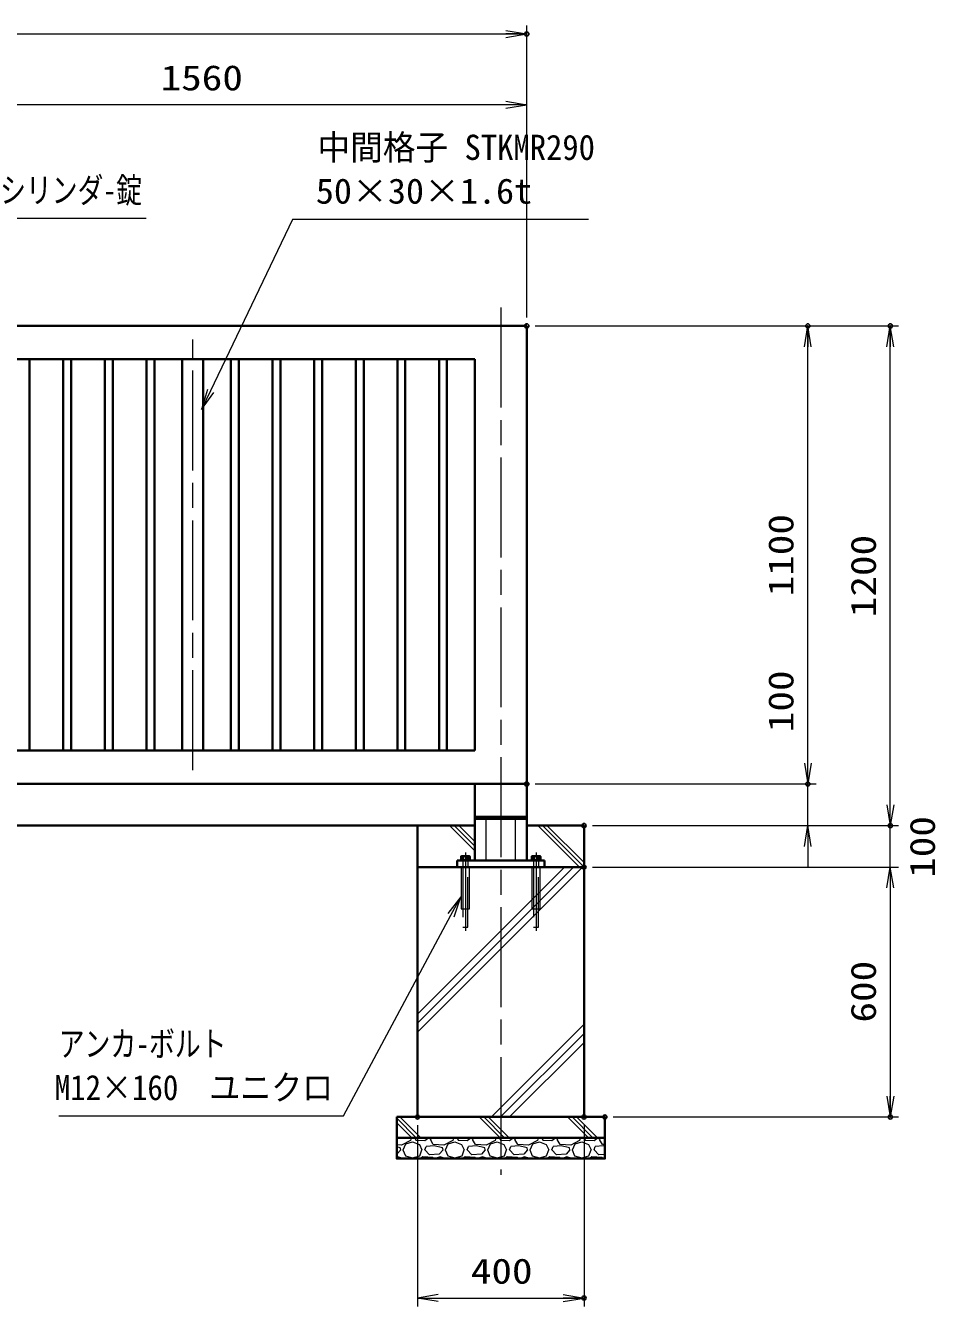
# Model space of a CAD drawing. Units: millimetres at full size. Extents: x -5940 to 5940, y -4200 to 4200.
# Drawn here: x -1335 to 850, y -2583 to 493 of the extents above; entities that cross this region are included whole.
import ezdxf
from ezdxf.enums import TextEntityAlignment as Align

# ---------------------------------------------------------------- set-up
doc = ezdxf.new("R2010")
doc.units = ezdxf.units.MM
doc.header["$LTSCALE"] = 20
doc.header["$PDMODE"] = 32
doc.header["$PDSIZE"] = 10
doc.linetypes.add('DASHED', pattern=[7.5, 6, -1.5])
doc.linetypes.add('USER1', pattern=[18, 12, -1.5, 3, -1.5])
for name, color, linetype, lineweight in [('0-1_外形線', 7, 'Continuous', 35), ('0-2_隠れ線', 140, 'DASHED', 18), ('0-3_軸線', 200, 'USER1', 15), ('0-5_細線', 2, 'Continuous', 35), ('0-6_寸法線', 4, 'Continuous', 18), ('0-7_0', 7, 'Continuous', 18), ('0-F_ハッチング', 253, 'Continuous', 13)]:
    doc.layers.add(name, color=color, linetype=linetype, lineweight=lineweight)
doc.layers.add('0-8_Defpoints', color=7, linetype='Continuous')
doc.styles.add('ＭＳ ゴシック', font='')
doc.styles.get('ＭＳ ゴシック').set_extended_font_data('MS Gothic')

# ---------------------------------------------------------------- blocks, each defined once
blk = doc.blocks.new('_Open')
at = {"layer": '0-7_0'}
blk.add_line((-20, 3.333), (0, 0), dxfattribs=at)
blk.add_lwpolyline([(-20, -3.333), (0, 0), (-20, 0)], dxfattribs=at)
blk = doc.blocks.new('PROFSP005ACXU6')
at = {"layer": '0-1_外形線'}
for p, q in [((12, 166), (12, 0)), ((199.9, 103.9), (12, 103.9)), ((12, -166), (12, 0)), ((216, 0), (216, 180)), ((199.9, -103.9), (12, -103.9))]:
    blk.add_line(p, q, dxfattribs=at)
for points in [[(108, 207.8), (12, 207.8), (12, 166), (0, 166), (0, 0)], [(108, -207.8), (12, -207.8), (12, -166), (0, -166), (0, 0)], [(216, 180), (199.9, 207.8), (108, 207.8)], [(216, 0), (216, -180), (199.9, -207.8), (108, -207.8)]]:
    blk.add_lwpolyline(points, dxfattribs=at)
for centre, radius, start, end in [((124, 155.9), 92, 325.61587, 34.38413), ((-127.9, 0), 343.9, 342.41211, 17.58789), ((124, -155.9), 92, 325.61587, 34.38413)]:
    blk.add_arc(centre, radius, start, end, dxfattribs=at)
blk = doc.blocks.new('A$C7A822601')
at = {"layer": '0-7_0', "rotation": 90}
blk.add_blockref('PROFSP005ACXU6', (0, 0), dxfattribs=at)
blk = doc.blocks.new('S24')
at = {"layer": '0-6_寸法線'}
for points in [[(-14345438.8, 58507488.8), (-14353591.6, 58507488.8), (-14356970.8, 58498866.8), (-14357335.7, 58497935.8)], [(-14357126, 58498927.6), (-14357335.7, 58497935.8), (-14356815.6, 58498806)]]:
    blk.add_lwpolyline(points, dxfattribs=at)
at = {"layer": '0-6_寸法線', "color": 254, "style": 'ＭＳ ゴシック', "width": 0.75}
blk.add_text('シリンダ-錠', height=1212, dxfattribs=at).set_placement((-14352456.4, 58507885.7), align=Align.BOTTOM_LEFT)
blk = doc.blocks.new('S25')
at = {"layer": '0-6_寸法線'}
for points in [[(-14324184.5, 58507448.3), (-14338404.5, 58507448.3), (-14342343.4, 58499217.1), (-14342775.1, 58498315)], [(-14342493.7, 58499289), (-14342775.1, 58498315), (-14342193.1, 58499145.1)]]:
    blk.add_lwpolyline(points, dxfattribs=at)
at = {"layer": '0-6_寸法線', "color": 254, "style": 'ＭＳ ゴシック'}
for s, width, p in [('中間格子 STKMR290', 0.95, (-14337211.7, 58509945.1)), ('50×30×1.6t', 1.05, (-14337288.5, 58507845.1))]:
    blk.add_text(s, height=1212, dxfattribs=dict(at, width=width)).set_placement(p, align=Align.BOTTOM_LEFT)
blk = doc.blocks.new('S30')
at = {"layer": '0-6_寸法線'}
for points in [[(-14349640.5, 58464385.2), (-14335958.1, 58464385.2), (-14330797.3, 58474030.3), (-14330325.5, 58474912.1)], [(-14330650.3, 58473951.7), (-14330325.5, 58474912.1), (-14330944.2, 58474109)]]:
    blk.add_lwpolyline(points, dxfattribs=at)
at = {"layer": '0-6_寸法線', "color": 254, "style": 'ＭＳ ゴシック'}
for s, width, p in [('アンカ-ボルト', 0.75, (-14349640.5, 58466882)), ('M12×160\u3000ユニクロ', 0.9, (-14349832.5, 58464782))]:
    blk.add_text(s, height=1212, dxfattribs=dict(at, width=width)).set_placement(p, align=Align.BOTTOM_LEFT)

msp = doc.modelspace()

# ---------------------------------------------------------------- linework, layer by layer
at = {"layer": '0-1_外形線'}
for p, q in [((-1691.54, -228.48), (-131.54, -228.48)), ((-131.54, -228.48), (-131.54, -1328.48)), ((-1611.54, -308.48), (-256.54, -308.48)), ((-1325.79, -308.48), (-1325.79, -1248.48)), ((-1244.79, -308.48), (-1244.79, -1248.48)), ((-1225.79, -308.48), (-1225.79, -1248.48)), ((-1144.79, -308.48), (-1144.79, -1248.48)), ((-1125.79, -308.48), (-1125.79, -1248.48)), ((-1044.79, -308.48), (-1044.79, -1248.48)), ((-1025.79, -308.48), (-1025.79, -1248.48)), ((-959.04, -1248.48), (-959.04, -308.48)), ((-909.04, -308.48), (-909.04, -1248.48)), ((-842.29, -308.48), (-842.29, -1248.48)), ((-823.29, -308.48), (-823.29, -1248.48)), ((-742.29, -308.48), (-742.29, -1248.48)), ((-723.29, -308.48), (-723.29, -1248.48)), ((-642.29, -308.48), (-642.29, -1248.48)), ((-623.29, -308.48), (-623.29, -1248.48)), ((-542.29, -308.48), (-542.29, -1248.48)), ((-523.29, -308.48), (-523.29, -1248.48)), ((-442.29, -308.48), (-442.29, -1248.48)), ((-423.29, -308.48), (-423.29, -1248.48)), ((-342.29, -308.48), (-342.29, -1248.48)), ((-323.29, -308.48), (-323.29, -1248.48)), ((-256.54, -308.48), (-256.54, -1248.48)), ((-256.54, -1248.48), (-1611.54, -1248.48)), ((-131.54, -1328.48), (-1691.54, -1328.48)), ((-256.54, -1328.48), (-256.54, -1512.48)), ((-131.54, -1328.48), (-131.54, -1512.48)), ((-131.54, -1407.48), (-256.54, -1407.48)), ((-256.54, -1412.48), (-131.54, -1412.48)), ((-229.04, -1407.48), (-229.04, -1412.48)), ((-159.04, -1407.48), (-159.04, -1412.48)), ((-2994.04, -1428.48), (-256.54, -1428.48)), ((-131.54, -1428.48), (5.96, -1428.48)), ((-89.04, -1512.48), (-299.04, -1512.48)), ((-299.04, -1512.48), (-299.04, -1528.48)), ((-299.04, -1528.48), (-89.04, -1528.48)), ((-89.04, -1512.48), (-89.04, -1528.48))]:
    msp.add_line(p, q, dxfattribs=at)
msp.add_lwpolyline([(-256.54, -1428.48), (-394.04, -1428.48), (-394.04, -1528.48), (5.96, -1528.48), (5.96, -1428.48), (-131.54, -1428.48)], dxfattribs=at)
for points in [[(-394.04, -1528.48), (5.96, -1528.48), (5.96, -2128.48), (-394.04, -2128.48)], [(-444.04, -2128.48), (55.96, -2128.48), (55.96, -2178.48), (-444.04, -2178.48)], [(55.96, -2178.48), (-444.04, -2178.48), (-444.04, -2228.48), (55.96, -2228.48)]]:
    msp.add_lwpolyline(points, close=True, dxfattribs=at)
at = {"layer": '0-2_隠れ線'}
for p, q in [((-229.04, -1512.48), (-229.04, -1412.48)), ((-159.04, -1512.48), (-159.04, -1412.48)), ((-285.04, -1512.48), (-285.04, -1528.48)), ((-285.04, -1528.48), (-285.04, -1672.48)), ((-273.04, -1512.48), (-273.04, -1528.48)), ((-273.04, -1672.48), (-273.04, -1528.48)), ((-119.04, -1528.48), (-119.04, -1628.48)), ((-115.04, -1512.48), (-115.04, -1528.48)), ((-103.04, -1512.48), (-103.04, -1528.48)), ((-103.04, -1672.48), (-103.04, -1528.48)), ((-99.04, -1628.48), (-99.04, -1528.48)), ((-119.04, -1628.48), (-99.04, -1628.48)), ((-285.04, -1672.48), (-273.04, -1672.48))]:
    msp.add_line(p, q, dxfattribs=at)
for points in [[(-289.04, -1528.48), (-289.04, -1628.48), (-269.04, -1628.48), (-269.04, -1528.48)], [(-115.04, -1528.48), (-115.04, -1672.48), (-103.04, -1672.48)]]:
    msp.add_lwpolyline(points, dxfattribs=at)
at = {"layer": '0-3_軸線'}
for p, q in [((-194.04, -184.56), (-194.04, -2267.84)), ((-934.04, -1295.48), (-934.04, -261.48)), ((-279.04, -1493.14), (-279.04, -1681.02)), ((-109.04, -1493.14), (-109.04, -1681.02))]:
    msp.add_line(p, q, dxfattribs=at)
at = {"layer": '0-6_寸法線'}
for p, q in [((-131.54, -208.48), (-131.54, 492.78)), ((-3256.54, 472.78), (-131.54, 472.78)), ((-131.54, -208.48), (-131.54, 322.78)), ((-131.54, 302.78), (-1691.54, 302.78)), ((-111.54, -228.48), (563.45, -228.48)), ((-111.54, -228.48), (761.54, -228.48)), ((543.45, -1328.48), (543.45, -228.48)), ((741.54, -1428.48), (741.54, -228.48)), ((543.45, -1278.48), (543.45, -1228.48)), ((-111.54, -1328.48), (563.45, -1328.48)), ((-111.54, -1328.48), (563.45, -1328.48)), ((543.45, -1428.48), (543.45, -1328.48)), ((741.54, -1378.48), (741.54, -1328.48)), ((25.96, -1428.48), (563.45, -1428.48)), ((25.96, -1428.48), (761.54, -1428.48)), ((25.96, -1428.48), (761.54, -1428.48)), ((741.54, -1528.48), (741.54, -1428.48)), ((543.45, -1478.48), (543.45, -1528.48)), ((25.96, -1528.48), (761.54, -1528.48)), ((25.96, -1528.48), (761.54, -1528.48)), ((741.54, -1528.48), (741.54, -2128.48)), ((741.54, -1578.48), (741.54, -1628.48)), ((-394.04, -2148.48), (-394.04, -2583.41)), ((5.96, -2148.48), (5.96, -2583.41)), ((75.96, -2128.48), (761.54, -2128.48)), ((-394.04, -2563.41), (5.96, -2563.41))]:
    msp.add_line(p, q, dxfattribs=at)
at = {"layer": '0-8_Defpoints'}
for p in [(-131.54, 472.78), (-131.54, -228.48), (-131.54, -228.48), (543.45, -228.48), (741.54, -228.48), (-131.54, -1328.48), (543.45, -1328.48), (5.96, -1428.48), (741.54, -1428.48), (5.96, -1528.48), (-394.04, -2128.48), (5.96, -2128.48), (55.96, -2128.48), (741.54, -2128.48), (5.96, -2563.41)]:
    msp.add_point(p, dxfattribs=at)
at = {"layer": '0-F_ハッチング'}
for p, q in [((-256.54, -1488.86), (-316.91, -1428.48)), ((-256.54, -1477.98), (-306.04, -1428.48)), ((-256.54, -1467.11), (-295.16, -1428.48)), ((-4.78, -1528.48), (-104.78, -1428.48)), ((5.96, -1528.35), (-93.91, -1428.48)), ((5.96, -1517.48), (-83.03, -1428.48)), ((-394.04, -1881.62), (-40.9, -1528.48)), ((-394.04, -1903.37), (-19.15, -1528.48)), ((-394.04, -1925.12), (2.6, -1528.48)), ((-216.63, -2128.48), (5.96, -1905.89)), ((-194.88, -2128.48), (5.96, -1927.64)), ((-173.13, -2128.48), (5.96, -1949.39)), ((-397.09, -2178.48), (-444.04, -2131.53)), ((-407.96, -2178.48), (-444.04, -2142.41)), ((-386.21, -2178.48), (-436.21, -2128.48)), ((-195.83, -2178.48), (-245.83, -2128.48)), ((-184.96, -2178.48), (-234.96, -2128.48)), ((-174.08, -2178.48), (-224.08, -2128.48)), ((16.3, -2178.48), (-33.7, -2128.48)), ((27.18, -2178.48), (-22.82, -2128.48)), ((38.05, -2178.48), (-11.95, -2128.48)), ((-409.03, -2178.48), (-410.96, -2185.24)), ((-400.18, -2178.48), (-397.76, -2184.23)), ((-376.42, -2185.24), (-367.67, -2178.48)), ((-363.21, -2182.2), (-359.87, -2178.48)), ((-356.1, -2194.39), (-363.21, -2182.2)), ((-307.43, -2178.48), (-309.36, -2185.24)), ((-298.58, -2178.48), (-296.16, -2184.23)), ((-274.82, -2185.24), (-266.07, -2178.48)), ((-261.61, -2182.2), (-258.27, -2178.48)), ((-254.5, -2194.39), (-261.61, -2182.2)), ((-205.83, -2178.48), (-207.76, -2185.24)), ((-196.98, -2178.48), (-194.56, -2184.23)), ((-173.22, -2185.24), (-164.47, -2178.48)), ((-160.01, -2182.2), (-156.67, -2178.48)), ((-152.9, -2194.39), (-160.01, -2182.2)), ((-104.23, -2178.48), (-106.16, -2185.24)), ((-95.38, -2178.48), (-92.96, -2184.23)), ((-71.62, -2185.24), (-62.87, -2178.48)), ((-58.41, -2182.2), (-55.07, -2178.48)), ((-51.3, -2194.39), (-58.41, -2182.2)), ((-2.63, -2178.48), (-4.56, -2185.24)), ((6.22, -2178.48), (8.64, -2184.23)), ((29.98, -2185.24), (38.73, -2178.48)), ((43.19, -2182.2), (46.53, -2178.48)), ((50.3, -2194.39), (43.19, -2182.2)), ((-432.3, -2196.42), (-444.04, -2195.48)), ((-435.35, -2202.52), (-444.04, -2200.34)), ((-434.33, -2207.6), (-443.48, -2217.76)), ((-434.33, -2207.6), (-435.35, -2202.52)), ((-410.96, -2185.24), (-432.3, -2196.42)), ((-429.25, -2207.6), (-423.16, -2221.82)), ((-428.24, -2207.6), (-422.14, -2193.37)), ((-422.14, -2193.37), (-405.88, -2188.29)), ((-405.88, -2188.29), (-389.63, -2194.39)), ((-397.76, -2184.23), (-376.42, -2185.24)), ((-389.63, -2194.39), (-383.53, -2207.6)), ((-388.61, -2221.82), (-383.53, -2207.6)), ((-376.42, -2207.6), (-373.37, -2199.47)), ((-365.24, -2219.79), (-376.42, -2207.6)), ((-354.07, -2197.44), (-373.37, -2199.47)), ((-330.7, -2196.42), (-356.1, -2194.39)), ((-333.75, -2202.52), (-354.07, -2197.44)), ((-332.73, -2207.6), (-341.88, -2217.76)), ((-332.73, -2207.6), (-333.75, -2202.52)), ((-309.36, -2185.24), (-330.7, -2196.42)), ((-327.65, -2207.6), (-321.56, -2221.82)), ((-326.64, -2207.6), (-320.54, -2193.37)), ((-320.54, -2193.37), (-304.28, -2188.29)), ((-304.28, -2188.29), (-288.03, -2194.39)), ((-296.16, -2184.23), (-274.82, -2185.24)), ((-288.03, -2194.39), (-281.93, -2207.6)), ((-287.01, -2221.82), (-281.93, -2207.6)), ((-274.82, -2207.6), (-271.77, -2199.47)), ((-263.64, -2219.79), (-274.82, -2207.6)), ((-252.47, -2197.44), (-271.77, -2199.47)), ((-229.1, -2196.42), (-254.5, -2194.39)), ((-232.15, -2202.52), (-252.47, -2197.44)), ((-231.13, -2207.6), (-240.28, -2217.76)), ((-231.13, -2207.6), (-232.15, -2202.52)), ((-207.76, -2185.24), (-229.1, -2196.42)), ((-226.05, -2207.6), (-219.96, -2221.82)), ((-225.04, -2207.6), (-218.94, -2193.37)), ((-218.94, -2193.37), (-202.68, -2188.29)), ((-202.68, -2188.29), (-186.43, -2194.39)), ((-194.56, -2184.23), (-173.22, -2185.24)), ((-186.43, -2194.39), (-180.33, -2207.6)), ((-185.41, -2221.82), (-180.33, -2207.6)), ((-173.22, -2207.6), (-170.17, -2199.47)), ((-162.04, -2219.79), (-173.22, -2207.6)), ((-150.87, -2197.44), (-170.17, -2199.47)), ((-127.5, -2196.42), (-152.9, -2194.39)), ((-130.55, -2202.52), (-150.87, -2197.44)), ((-129.53, -2207.6), (-138.68, -2217.76)), ((-129.53, -2207.6), (-130.55, -2202.52)), ((-106.16, -2185.24), (-127.5, -2196.42)), ((-124.45, -2207.6), (-118.36, -2221.82)), ((-123.44, -2207.6), (-117.34, -2193.37)), ((-117.34, -2193.37), (-101.08, -2188.29)), ((-101.08, -2188.29), (-84.83, -2194.39)), ((-92.96, -2184.23), (-71.62, -2185.24)), ((-84.83, -2194.39), (-78.73, -2207.6)), ((-83.81, -2221.82), (-78.73, -2207.6)), ((-71.62, -2207.6), (-68.57, -2199.47)), ((-60.44, -2219.79), (-71.62, -2207.6)), ((-49.27, -2197.44), (-68.57, -2199.47)), ((-25.9, -2196.42), (-51.3, -2194.39)), ((-28.95, -2202.52), (-49.27, -2197.44)), ((-27.93, -2207.6), (-37.08, -2217.76)), ((-27.93, -2207.6), (-28.95, -2202.52)), ((-4.56, -2185.24), (-25.9, -2196.42)), ((-22.85, -2207.6), (-16.76, -2221.82)), ((-21.84, -2207.6), (-15.74, -2193.37)), ((-15.74, -2193.37), (0.52, -2188.29)), ((0.52, -2188.29), (16.77, -2194.39)), ((8.64, -2184.23), (29.98, -2185.24)), ((16.77, -2194.39), (22.87, -2207.6)), ((17.79, -2221.82), (22.87, -2207.6)), ((29.98, -2207.6), (33.03, -2199.47)), ((41.16, -2219.79), (29.98, -2207.6)), ((52.33, -2197.44), (33.03, -2199.47)), ((55.96, -2194.84), (50.3, -2194.39)), ((55.96, -2198.34), (52.33, -2197.44)), ((-443.48, -2217.76), (-444.04, -2217.8)), ((-441.44, -2223.85), (-444.04, -2224.96)), ((-429.25, -2227.92), (-441.44, -2223.85)), ((-430.2, -2228.48), (-429.25, -2227.92)), ((-423.16, -2221.82), (-405.88, -2226.9)), ((-405.88, -2226.9), (-388.61, -2221.82)), ((-381.5, -2223.85), (-386.57, -2228.48)), ((-357.12, -2225.88), (-381.5, -2223.85)), ((-341.88, -2217.76), (-365.24, -2219.79)), ((-355.53, -2228.48), (-357.12, -2225.88)), ((-339.84, -2223.85), (-346.96, -2226.9)), ((-346.96, -2226.9), (-346.32, -2228.48)), ((-327.65, -2227.92), (-339.84, -2223.85)), ((-328.6, -2228.48), (-327.65, -2227.92)), ((-321.56, -2221.82), (-304.28, -2226.9)), ((-304.28, -2226.9), (-287.01, -2221.82)), ((-279.9, -2223.85), (-284.97, -2228.48)), ((-255.52, -2225.88), (-279.9, -2223.85)), ((-240.28, -2217.76), (-263.64, -2219.79)), ((-253.93, -2228.48), (-255.52, -2225.88)), ((-238.24, -2223.85), (-245.36, -2226.9)), ((-245.36, -2226.9), (-244.72, -2228.48)), ((-226.05, -2227.92), (-238.24, -2223.85)), ((-227, -2228.48), (-226.05, -2227.92)), ((-219.96, -2221.82), (-202.68, -2226.9)), ((-202.68, -2226.9), (-185.41, -2221.82)), ((-178.3, -2223.85), (-183.37, -2228.48)), ((-153.92, -2225.88), (-178.3, -2223.85)), ((-138.68, -2217.76), (-162.04, -2219.79)), ((-152.33, -2228.48), (-153.92, -2225.88)), ((-136.64, -2223.85), (-143.76, -2226.9)), ((-143.76, -2226.9), (-143.12, -2228.48)), ((-124.45, -2227.92), (-136.64, -2223.85)), ((-125.4, -2228.48), (-124.45, -2227.92)), ((-118.36, -2221.82), (-101.08, -2226.9)), ((-101.08, -2226.9), (-83.81, -2221.82)), ((-76.7, -2223.85), (-81.77, -2228.48)), ((-52.32, -2225.88), (-76.7, -2223.85)), ((-37.08, -2217.76), (-60.44, -2219.79)), ((-50.73, -2228.48), (-52.32, -2225.88)), ((-35.04, -2223.85), (-42.16, -2226.9)), ((-42.16, -2226.9), (-41.52, -2228.48)), ((-22.85, -2227.92), (-35.04, -2223.85)), ((-23.8, -2228.48), (-22.85, -2227.92)), ((-16.76, -2221.82), (0.52, -2226.9)), ((0.52, -2226.9), (17.79, -2221.82)), ((24.9, -2223.85), (19.83, -2228.48)), ((49.28, -2225.88), (24.9, -2223.85)), ((55.96, -2218.5), (41.16, -2219.79)), ((50.87, -2228.48), (49.28, -2225.88))]:
    msp.add_line(p, q, dxfattribs=at)

# ---------------------------------------------------------------- block references
at = {"layer": '0-5_細線', "xscale": 0.05, "yscale": 0.05}
for p in [(-279.04, -1512.48), (-109.04, -1512.48)]:
    msp.add_blockref('A$C7A822601', p, dxfattribs=at)
at = {"layer": '0-6_寸法線'}
for name, p, xscale, yscale in [('_Open', (-131.54, 472.78), 2.5, 2.5), ('_Open', (-131.54, 302.78), 2.5, 2.5), ('S25', (716226.25, -2925345.27), 0.05, 0.05), ('S24', (716226.25, -2925345.27), 0.05, 0.05), ('S30', (716226.25, -2925345.27), 0.05, 0.05), ('_Open', (5.96, -2563.41), 2.5, 2.5)]:
    msp.add_blockref(name, p, dxfattribs=dict(at, xscale=xscale, yscale=yscale))
at = {"layer": '0-6_寸法線', "xscale": 2.5, "yscale": 2.5}
for p, rotation in [((543.45, -228.48), 90), ((741.54, -228.48), 90), ((543.45, -1328.48), 270), ((543.45, -1328.48), 270), ((741.54, -1428.48), 270), ((741.54, -1428.48), 270), ((543.45, -1428.48), 90), ((741.54, -1528.48), 90), ((741.54, -1528.48), 90), ((741.54, -2128.48), 270), ((-394.04, -2563.41), 180)]:
    msp.add_blockref('_Open', p, dxfattribs=dict(at, rotation=rotation))

# ---------------------------------------------------------------- texts
at = {"layer": '0-6_寸法線', "color": 254, "style": 'ＭＳ ゴシック', "width": 1.2}
for s, p in [('1560', (-1011.14, 319.12)), ('400', (-266.04, -2547.07))]:
    msp.add_text(s, height=60.56, dxfattribs=at).set_placement(p, align=Align.BOTTOM_LEFT)
for s, p in [('1100', (527.11, -878.08)), ('1200', (725.2, -928.08)), ('100', (527.11, -1204.27)), ('100', (867.03, -1554.08)), ('600', (725.2, -1901.68))]:
    msp.add_text(s, height=60.56, rotation=90, dxfattribs=at).set_placement(p, align=Align.BOTTOM_LEFT)

doc.saveas('drawing.dxf')
